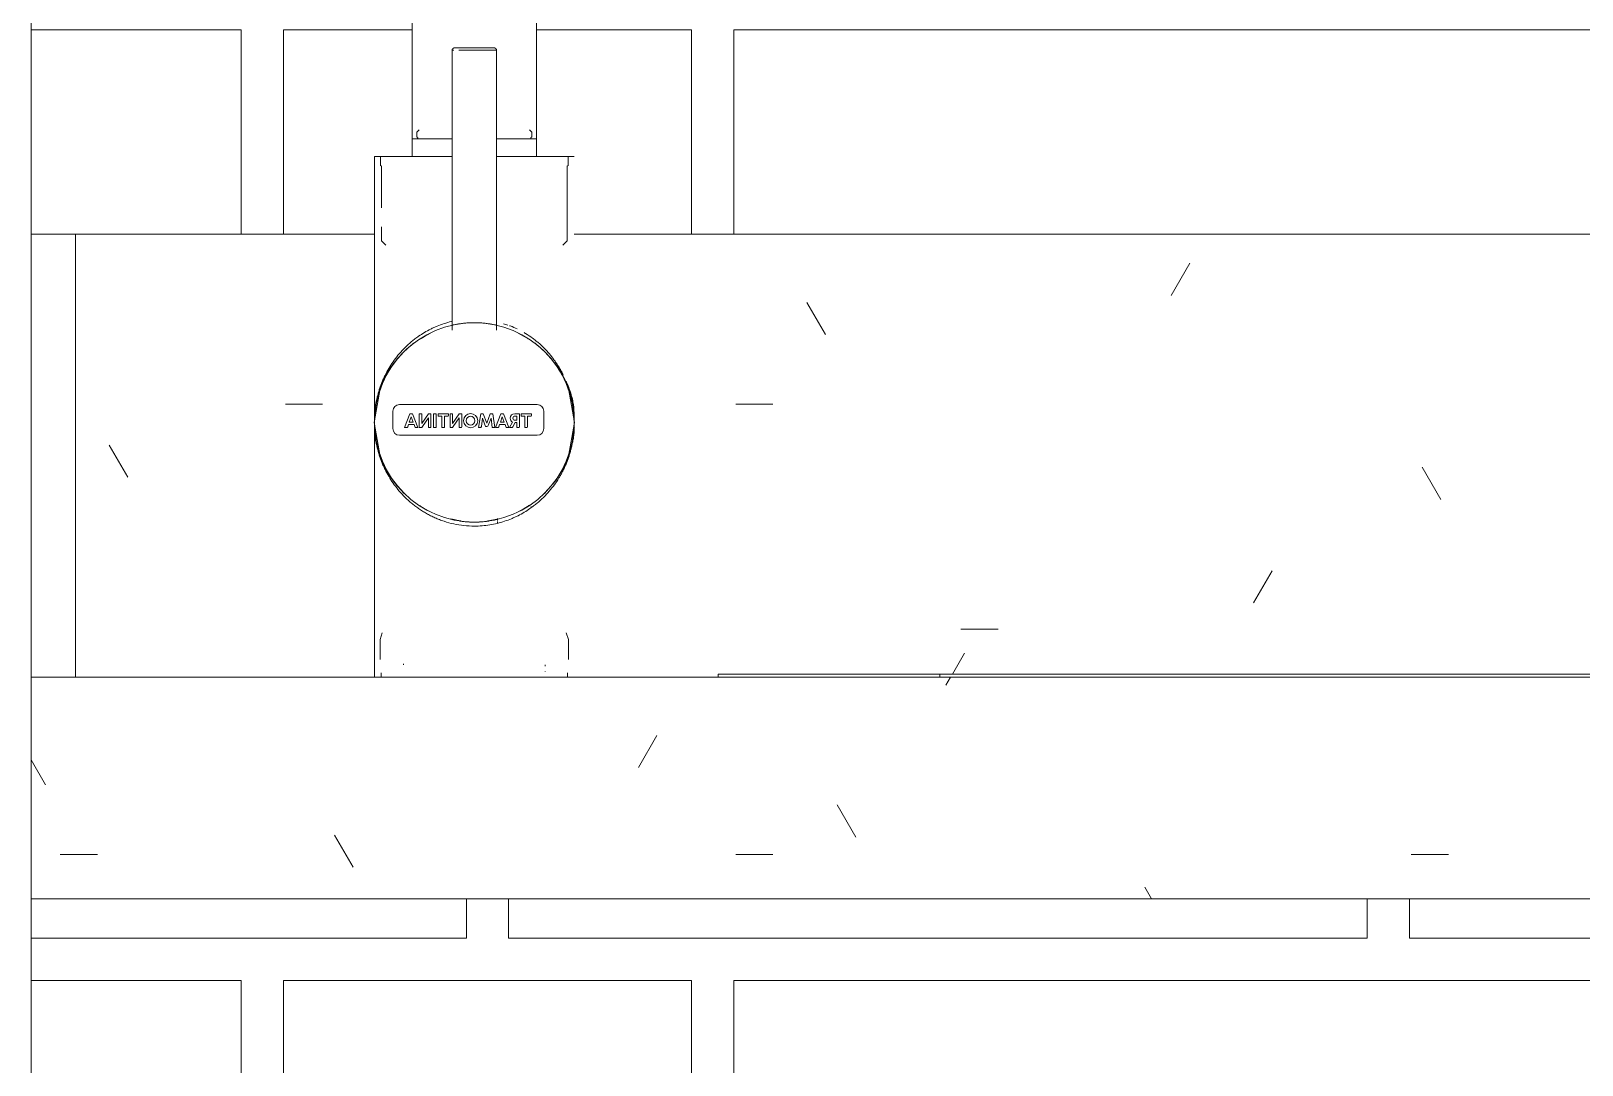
# Model space of a CAD drawing. Header units: millimetres. Extents: x 14944 to 21622, y -31 to 8273.
# Drawn here: x 20196.6 to 20546.5, y 972.5 to 1205.8 of the extents above; entities that cross this region are included whole.
import ezdxf

# ---------------------------------------------------------------- set-up
doc = ezdxf.new("R2010")
doc.units = ezdxf.units.MM
doc.layers.add('A-GENM', color=13, linetype='Continuous', lineweight=9)
doc.layers.add('G-IMPT', color=8, linetype='Continuous', lineweight=9)
pattern_1 = [(0, (5775.82, -351.706), (203.2, 50.8), [8.382, -144.018, 8.382, -144.018, -812.8]), (0, (5775.82, -351.706), (203.2, 50.8), [-304.8, 8.382, -296.418, 8.382, -144.018, -355.6]), (0, (5775.82, -351.706), (203.2, 50.8), [-762, 8.382, -93.218, 8.382, -245.618]), (120, (5852.02, -326.306), (-145.5941, 150.5764), [8.382, -144.018, 8.382, -144.018, -812.8]), (120, (5852.02, -326.306), (-145.5941, 150.5764), [-304.8, 8.382, -296.418, 8.382, -144.018, -355.6]), (120, (5852.02, -326.306), (-145.5941, 150.5764), [-762, 8.382, -93.218, 8.382, -245.618]), (240, (5877.42, -224.706), (-57.6059, -201.3764), [8.382, -144.018, 8.382, -144.018, -812.8]), (240, (5877.42, -224.706), (-57.6059, -201.3764), [-304.8, 8.382, -296.418, 8.382, -144.018, -355.6]), (240, (5877.42, -224.706), (-57.6059, -201.3764), [-762, 8.382, -93.218, 8.382, -245.618])]

# ---------------------------------------------------------------- blocks, each defined once
blk = doc.blocks.new('CRT_MGN_COZ_Fogão a lenha completo - CRT_MGN_COZ_Fogão a lenha completo-5005769-VISTA LATERAL BANCADA CHURRASQUEIRA')
at = {"layer": 'A-GENM'}
h = blk.add_hatch(dxfattribs=at)
h.set_pattern_fill('FP_127', color=256, style=0, pattern_type=2)
h.set_pattern_definition([(180, (7594.62, 944.52), (3e-14, 270.94), [193.675, -9.525]), (180, (7594.62, 1002.73), (3e-14, 270.94), [193.675, -9.525]), (90, (7594.62, 944.52), (203.2, -1e-14), [58.21, -212.73]), (90, (7400.94, 944.52), (203.2, -1e-14), [58.21, -212.73]), (180, (7442.22, 1012.26), (3e-14, 270.94), [193.675, -9.525, 92.075, -9.525]), (180, (7442.22, 1070.47), (3e-14, 270.94), [193.675, -9.525, 92.075, -9.525]), (90, (7442.22, 1012.26), (304.8, -2e-14), [58.21, -212.73]), (90, (7248.55, 1012.26), (304.8, -2e-14), [58.21, -212.73]), (90, (7239.02, 1012.26), (304.8, -2e-14), [58.21, -212.73]), (90, (7146.94, 1012.26), (304.8, -2e-14), [58.21, -212.73]), (180, (7493.02, 1080), (3e-14, 270.94), [193.675, -9.525]), (180, (7493.02, 1138.2), (3e-14, 270.94), [193.675, -9.525]), (90, (7493.02, 1080), (203.2, -1e-14), [58.21, -212.73]), (90, (7299.35, 1080), (203.2, -1e-14), [58.21, -212.73]), (180, (7442.22, 1147.73), (3e-14, 270.94), [193.675, -9.525, 92.075, -9.525]), (180, (7442.22, 1205.94), (3e-14, 270.94), [193.675, -9.525, 92.075, -9.525]), (90, (7442.22, 1147.73), (304.8, -2e-14), [58.21, -212.73]), (90, (7248.55, 1147.73), (304.8, -2e-14), [58.21, -212.73]), (90, (7239.02, 1147.73), (304.8, -2e-14), [58.21, -212.73]), (90, (7146.94, 1147.73), (304.8, -2e-14), [58.21, -212.73])])
h.paths.add_polyline_path([(7244.62, 1160), (7322.12, 1160), (7322.12, 1177.5), (7330.62, 1177.5), (7330.62, 1297), (7331.69, 1307.63), (7335.3, 1318.73), (7340.55, 1328.01), (7347.14, 1335.76), (7355.48, 1342.36), (7365.3, 1347.3), (7374.69, 1350.02), (7386.97, 1351), (7580.12, 1351), (7580.12, 1349.9), (7580.86, 1349.86), (7581.04, 1348.4), (7581.06, 1346.85), (7581.12, 1344.02), (7580.86, 1324.09), (7580.12, 1323.72), (7580.12, 1323), (7575.82, 1323.43), (7575.42, 1323.6), (7575.23, 1320.6), (7553.01, 1320.6), (7552.54, 1323.53), (7551.92, 1323.17), (7547.97, 1323.18), (7547.62, 1323), (7461.62, 1323), (7461.62, 1323.44), (7453.82, 1323.4), (7453.82, 1323), (7384.62, 1323), (7374.29, 1320.77), (7365.97, 1314.99), (7360.6, 1306.95), (7358.62, 1297), (7358.62, 1177.5), (7367.12, 1177.5), (7367.12, 1160), (7944.62, 1160), (7944.62, 1710), (7244.62, 1710), (7244.62, 1213.63)])
h.paths.add_polyline_path([(7580.53, 1349.91), (7580.12, 1350.6), (7580.62, 1350.5), (7580.53, 1349.92)])
h = blk.add_hatch(dxfattribs=at)
h.set_pattern_fill('FP_122', color=256, style=0, pattern_type=2)
h.set_pattern_definition(pattern_1)
h.paths.add_polyline_path([(7944.62, 1060), (7944.62, 1160), (7367.12, 1160), (7367.12, 1119.65), (7365.79, 1125.54), (7366.02, 1124.45), (7367.12, 1116.94), (7366.28, 1111.07), (7366.77, 1112.89), (7367.12, 1115.37), (7367.12, 1060), (7399.86, 1060), (7399.86, 1060.7), (7789.38, 1060.7), (7789.62, 1060), (7937.63, 1060)])
h.paths.add_polyline_path([(7318.14, 1060), (7322.12, 1060), (7322.12, 1115.35), (7323.09, 1110.55), (7323.02, 1111.82), (7322.23, 1118.66), (7322.96, 1123.97), (7322.47, 1122.13), (7322.12, 1119.65), (7322.12, 1160), (7254.62, 1160), (7254.62, 1060)])
h = blk.add_hatch(dxfattribs=at)
h.set_pattern_fill('FP_122', color=256, style=0, pattern_type=2)
h.set_pattern_definition(pattern_1)
h.paths.add_polyline_path([(7937.63, 1010), (7944.62, 1010), (7944.62, 1060), (7244.62, 1060), (7244.62, 1010), (7799.97, 1010)])
h = blk.add_hatch(dxfattribs=at)
h.set_pattern_fill('FP_121', color=256, style=0, pattern_type=2)
h.set_pattern_definition([(180, (7594.62, 594.52), (-3e-14, 270.94), [193.675, -9.525]), (180, (7594.62, 652.73), (-3e-14, 270.94), [193.675, -9.525]), (90, (7594.62, 594.52), (203.2, -1e-14), [58.21, -212.73]), (90, (7400.94, 594.52), (203.2, -1e-14), [58.21, -212.73]), (180, (7442.22, 662.26), (-3e-14, 270.94), [193.675, -9.525, 92.075, -9.525]), (180, (7442.22, 720.47), (-3e-14, 270.94), [193.675, -9.525, 92.075, -9.525]), (90, (7442.22, 662.26), (304.8, -2e-14), [58.21, -212.73]), (90, (7248.55, 662.26), (304.8, -2e-14), [58.21, -212.73]), (90, (7239.02, 662.26), (304.8, -2e-14), [58.21, -212.73]), (90, (7146.94, 662.26), (304.8, -2e-14), [58.21, -212.73]), (180, (7493.02, 730), (-3e-14, 270.94), [193.675, -9.525]), (180, (7493.02, 788.2), (-3e-14, 270.94), [193.675, -9.525]), (90, (7493.02, 730), (203.2, -1e-14), [58.21, -212.73]), (90, (7299.35, 730), (203.2, -1e-14), [58.21, -212.73]), (180, (7442.22, 797.73), (3e-14, 270.94), [193.675, -9.525, 92.075, -9.525]), (180, (7442.22, 855.94), (-3e-14, 270.94), [193.675, -9.525, 92.075, -9.525]), (90, (7442.22, 797.73), (304.8, -2e-14), [58.21, -212.73]), (90, (7248.55, 797.73), (304.8, -2e-14), [58.21, -212.73]), (90, (7239.02, 797.73), (304.8, -2e-14), [58.21, -212.73]), (90, (7146.94, 797.73), (304.8, -2e-14), [58.21, -212.73])])
h.paths.add_polyline_path([(7244.62, 160), (7944.62, 160), (7944.62, 1010), (7244.62, 1010), (7244.62, 384.8)])
for p, q in [((7244.62, 1710), (7244.62, 1160)), ((7244.62, 1160), (7254.62, 1160)), ((7244.62, 1160), (7244.62, 1060)), ((7254.62, 1160), (7322.12, 1160)), ((7254.62, 1160), (7254.62, 1060)), ((7367.12, 1160), (7944.62, 1160)), ((7244.62, 1010), (7244.62, 1060)), ((7244.62, 1060), (7944.62, 1060)), ((7254.62, 1060), (7244.62, 1060)), ((7244.62, 160), (7244.62, 1010)), ((7244.62, 1010), (7944.62, 1010)), ((7244.62, 1010), (7944.62, 1010))]:
    blk.add_line(p, q, dxfattribs=at)
at = {"layer": 'G-IMPT'}
for p, q in [((7330.62, 1297), (7330.62, 1181.5)), ((7358.62, 1181.5), (7358.62, 1297)), ((7339.62, 1201.5), (7339.62, 1138.3)), ((7340.02, 1201.5), (7339.62, 1201.5)), ((7344.68, 1201.5), (7341.14, 1201.5)), ((7344.51, 1202), (7344.73, 1202)), ((7344.73, 1202), (7344.51, 1202)), ((7344.68, 1201.5), (7349.62, 1201.5)), ((7349.62, 1138.3), (7349.62, 1201.5)), ((7332.17, 1183.5), (7331.67, 1183)), ((7331.67, 1183), (7331.67, 1181.9)), ((7357.57, 1183), (7357.07, 1183.5)), ((7357.57, 1181.9), (7357.57, 1183)), ((7330.62, 1181.5), (7330.62, 1177.5)), ((7330.62, 1181.5), (7339.64, 1181.5)), ((7339.64, 1181.5), (7330.62, 1181.5)), ((7349.6, 1181.5), (7358.62, 1181.5)), ((7358.62, 1181.5), (7349.6, 1181.5)), ((7358.62, 1177.5), (7358.62, 1181.5)), ((7322.12, 1177.5), (7322.12, 1119.65)), ((7322.12, 1177.5), (7339.63, 1177.5)), ((7323.47, 1177.5), (7323.47, 1175.5)), ((7349.61, 1177.5), (7367.12, 1177.5)), ((7365.77, 1175.5), (7365.77, 1177.5)), ((7323.47, 1175.5), (7323.67, 1175.3)), ((7323.67, 1175.3), (7323.67, 1165.95)), ((7365.57, 1175.3), (7365.77, 1175.5)), ((7365.57, 1158.5), (7365.57, 1175.3)), ((7323.67, 1161.65), (7323.67, 1158.5)), ((7323.67, 1158.5), (7324.67, 1157.5)), ((7364.57, 1157.5), (7365.57, 1158.5)), ((7322.12, 1119.65), (7322.12, 1118.06)), ((7326.27, 1120.03), (7326.27, 1116.1)), ((7358.78, 1121.52), (7327.76, 1121.52)), ((7360.27, 1116.1), (7360.27, 1120.03)), ((7367.12, 1118.06), (7367.12, 1119.65)), ((7322.12, 1116.94), (7322.12, 1115.35)), ((7328.89, 1116.33), (7330.09, 1119.44)), ((7329.31, 1116.33), (7328.89, 1116.33)), ((7329.76, 1117.02), (7329.59, 1116.54)), ((7331.03, 1117.02), (7329.76, 1117.02)), ((7330.39, 1118.78), (7329.96, 1117.56)), ((7329.96, 1117.56), (7330.83, 1117.56)), ((7330.09, 1119.44), (7330.68, 1119.44)), ((7330.83, 1117.56), (7330.39, 1118.78)), ((7330.68, 1119.44), (7331.88, 1116.33)), ((7331.27, 1116.33), (7331.03, 1117.02)), ((7331.88, 1116.33), (7331.27, 1116.33)), ((7332.21, 1119.44), (7332.78, 1119.44)), ((7332.21, 1116.33), (7332.21, 1119.44)), ((7332.55, 1116.33), (7332.21, 1116.33)), ((7332.78, 1117.24), (7334.29, 1119.44)), ((7332.78, 1119.44), (7332.78, 1117.24)), ((7334.27, 1118.5), (7332.92, 1116.55)), ((7334.27, 1116.33), (7334.27, 1118.5)), ((7334.6, 1116.33), (7334.27, 1116.33)), ((7334.29, 1119.44), (7334.84, 1119.44)), ((7334.84, 1119.44), (7334.84, 1116.57)), ((7335.43, 1119.44), (7336.05, 1119.44)), ((7335.43, 1116.33), (7335.43, 1119.44)), ((7335.81, 1116.33), (7335.43, 1116.33)), ((7336.05, 1119.44), (7336.05, 1116.57)), ((7336.44, 1119.44), (7338.78, 1119.44)), ((7336.44, 1118.89), (7336.44, 1119.44)), ((7337.31, 1118.89), (7336.44, 1118.89)), ((7337.31, 1116.33), (7337.31, 1118.89)), ((7337.68, 1116.33), (7337.31, 1116.33)), ((7337.92, 1118.89), (7337.92, 1116.57)), ((7338.54, 1118.89), (7337.92, 1118.89)), ((7338.78, 1119.44), (7338.78, 1119.13)), ((7339.15, 1119.44), (7339.72, 1119.44)), ((7339.15, 1116.33), (7339.15, 1119.44)), ((7339.49, 1116.33), (7339.15, 1116.33)), ((7339.72, 1117.24), (7341.23, 1119.44)), ((7339.72, 1119.44), (7339.72, 1117.24)), ((7341.21, 1118.5), (7339.86, 1116.55)), ((7341.21, 1116.33), (7341.21, 1118.5)), ((7341.54, 1116.33), (7341.21, 1116.33)), ((7341.23, 1119.44), (7341.78, 1119.44)), ((7341.78, 1119.44), (7341.78, 1116.57)), ((7345.58, 1116.33), (7346.06, 1119.44)), ((7345.94, 1116.33), (7345.58, 1116.33)), ((7346.06, 1119.44), (7346.61, 1119.44)), ((7346.47, 1118.44), (7346.22, 1116.56)), ((7347.17, 1116.59), (7346.47, 1118.44)), ((7346.61, 1119.44), (7347.42, 1117.33)), ((7347.45, 1116.59), (7347.17, 1116.59)), ((7347.42, 1117.33), (7348.23, 1119.44)), ((7348.39, 1118.47), (7347.76, 1116.82)), ((7348.23, 1119.44), (7348.78, 1119.44)), ((7348.67, 1116.33), (7348.39, 1118.47)), ((7349.26, 1116.33), (7348.67, 1116.33)), ((7348.78, 1119.44), (7349.26, 1116.33)), ((7349.43, 1116.33), (7350.63, 1119.44)), ((7349.85, 1116.33), (7349.43, 1116.33)), ((7350.31, 1117.02), (7350.13, 1116.54)), ((7351.57, 1117.02), (7350.31, 1117.02)), ((7350.94, 1118.78), (7350.5, 1117.56)), ((7350.5, 1117.56), (7351.37, 1117.56)), ((7350.63, 1119.44), (7351.23, 1119.44)), ((7351.37, 1117.56), (7350.94, 1118.78)), ((7351.23, 1119.44), (7352.42, 1116.33)), ((7351.81, 1116.33), (7351.57, 1117.02)), ((7352.42, 1116.33), (7351.81, 1116.33)), ((7352.53, 1116.33), (7353.25, 1117.59)), ((7353, 1116.33), (7352.53, 1116.33)), ((7353.8, 1117.48), (7353.3, 1116.51)), ((7353.74, 1119.44), (7354.78, 1119.44)), ((7354.2, 1118.91), (7353.79, 1118.91)), ((7353.79, 1118.01), (7354.2, 1118.01)), ((7354.2, 1117.48), (7353.8, 1117.48)), ((7354.2, 1118.01), (7354.2, 1118.91)), ((7354.2, 1116.33), (7354.2, 1117.48)), ((7354.55, 1116.33), (7354.2, 1116.33)), ((7354.78, 1119.44), (7354.78, 1116.57)), ((7355.16, 1119.44), (7357.49, 1119.44)), ((7355.16, 1118.89), (7355.16, 1119.44)), ((7356.02, 1118.89), (7355.16, 1118.89)), ((7356.02, 1116.33), (7356.02, 1118.89)), ((7356.39, 1116.33), (7356.02, 1116.33)), ((7356.63, 1118.89), (7356.63, 1116.57)), ((7357.25, 1118.89), (7356.63, 1118.89)), ((7357.49, 1119.44), (7357.49, 1119.13)), ((7367.12, 1115.37), (7367.12, 1116.94)), ((7322.12, 1115.35), (7322.12, 1060)), ((7327.76, 1114.62), (7358.78, 1114.62)), ((7349.82, 1095.82), (7349.82, 1095.33)), ((7357.42, 1098.25), (7357.42, 1098.55)), ((7349.82, 1095.14), (7349.82, 1094.79)), ((7323.87, 1070), (7323.37, 1068.5)), ((7323.37, 1068.5), (7323.37, 1064)), ((7365.87, 1068.5), (7365.37, 1070)), ((7365.87, 1064), (7365.87, 1068.5)), ((7323.62, 1061), (7323.62, 1060)), ((7328.62, 1063), (7328.62, 1062.81)), ((7360.62, 1062.52), (7360.62, 1062.76)), ((7360.62, 1061.24), (7360.62, 1061.26)), ((7365.62, 1060), (7365.62, 1061)), ((7399.62, 1060.7), (7399.62, 1060)), ((7449.62, 1060.7), (7399.62, 1060.7)), ((7399.62, 1060.7), (7399.86, 1060.7)), ((7399.62, 1060.7), (7399.62, 1060)), ((7399.62, 1060), (7399.62, 1060.7)), ((7739.62, 1060.7), (7449.62, 1060.7)), ((7449.62, 1060), (7449.62, 1060.7))]:
    blk.add_line(p, q, dxfattribs=at)
at = {"layer": 'G-IMPT', "flags": 128}
for points in [[(7339.62, 1201.5), (7339.62, 1201.52), (7339.62, 1201.54), (7339.62, 1201.56), (7339.63, 1201.58), (7339.63, 1201.6), (7339.63, 1201.62), (7339.64, 1201.64), (7339.65, 1201.66), (7339.65, 1201.68), (7339.66, 1201.69), (7339.67, 1201.71), (7339.68, 1201.73), (7339.69, 1201.75), (7339.7, 1201.77), (7339.71, 1201.78), (7339.72, 1201.8), (7339.73, 1201.81), (7339.74, 1201.83), (7339.76, 1201.84), (7339.77, 1201.86), (7339.79, 1201.87), (7339.8, 1201.89), (7339.82, 1201.9), (7339.83, 1201.91), (7339.85, 1201.92), (7339.87, 1201.93), (7339.88, 1201.94), (7339.9, 1201.95), (7339.92, 1201.96), (7339.94, 1201.97), (7339.96, 1201.97), (7339.98, 1201.98), (7340, 1201.98), (7340.02, 1201.99), (7340.04, 1201.99), (7340.05, 1202), (7340.07, 1202), (7340.09, 1202), (7340.11, 1202), (7340.12, 1202)], [(7344.73, 1202), (7344.55, 1202), (7344.37, 1202), (7344.19, 1202), (7344.01, 1202), (7343.83, 1202), (7343.66, 1202), (7343.48, 1202), (7343.31, 1202), (7343.14, 1202), (7342.97, 1202), (7342.8, 1202), (7342.64, 1202), (7342.48, 1202), (7342.32, 1202), (7342.17, 1202), (7342.02, 1202), (7341.87, 1202), (7341.73, 1202), (7341.6, 1202), (7341.47, 1202), (7341.34, 1202), (7341.22, 1202), (7341.11, 1202), (7341, 1202), (7340.89, 1202), (7340.79, 1202), (7340.7, 1202), (7340.62, 1202), (7340.54, 1202), (7340.47, 1202), (7340.4, 1202), (7340.34, 1202), (7340.29, 1202), (7340.24, 1202), (7340.21, 1202), (7340.17, 1202), (7340.15, 1202), (7340.13, 1202), (7340.12, 1202), (7340.12, 1202)], [(7340.12, 1202), (7340.12, 1202), (7340.13, 1202), (7340.15, 1202), (7340.18, 1202), (7340.21, 1202), (7340.25, 1202), (7340.3, 1202), (7340.35, 1202), (7340.41, 1202), (7340.48, 1202), (7340.55, 1202), (7340.63, 1202), (7340.71, 1202), (7340.81, 1202), (7340.91, 1202), (7341.01, 1202), (7341.12, 1202), (7341.24, 1202), (7341.36, 1202), (7341.48, 1202), (7341.62, 1202), (7341.75, 1202), (7341.89, 1202), (7342.04, 1202), (7342.19, 1202), (7342.34, 1202), (7342.5, 1202), (7342.66, 1202), (7342.82, 1202), (7342.99, 1202), (7343.16, 1202), (7343.33, 1202), (7343.5, 1202), (7343.68, 1202), (7343.86, 1202), (7344.03, 1202), (7344.21, 1202), (7344.39, 1202), (7344.51, 1202)], [(7344.51, 1202), (7344.69, 1202), (7344.87, 1202), (7345.05, 1202), (7345.23, 1202), (7345.41, 1202), (7345.58, 1202), (7345.76, 1202), (7345.93, 1202), (7346.1, 1202), (7346.27, 1202), (7346.44, 1202), (7346.6, 1202), (7346.76, 1202), (7346.92, 1202), (7347.07, 1202), (7347.22, 1202), (7347.37, 1202), (7347.51, 1202), (7347.64, 1202), (7347.77, 1202), (7347.9, 1202), (7348.02, 1202), (7348.13, 1202), (7348.24, 1202), (7348.35, 1202), (7348.45, 1202), (7348.54, 1202), (7348.62, 1202), (7348.7, 1202), (7348.77, 1202), (7348.84, 1202), (7348.9, 1202), (7348.95, 1202), (7349, 1202), (7349.04, 1202), (7349.07, 1202), (7349.09, 1202), (7349.11, 1202), (7349.12, 1202), (7349.12, 1202)], [(7349.12, 1202), (7349.12, 1202), (7349.11, 1202), (7349.09, 1202), (7349.06, 1202), (7349.03, 1202), (7348.99, 1202), (7348.94, 1202), (7348.89, 1202), (7348.83, 1202), (7348.76, 1202), (7348.69, 1202), (7348.61, 1202), (7348.53, 1202), (7348.43, 1202), (7348.33, 1202), (7348.23, 1202), (7348.12, 1202), (7348, 1202), (7347.88, 1202), (7347.76, 1202), (7347.62, 1202), (7347.49, 1202), (7347.35, 1202), (7347.2, 1202), (7347.05, 1202), (7346.9, 1202), (7346.74, 1202), (7346.58, 1202), (7346.42, 1202), (7346.25, 1202), (7346.08, 1202), (7345.91, 1202), (7345.74, 1202), (7345.56, 1202), (7345.38, 1202), (7345.21, 1202), (7345.03, 1202), (7344.85, 1202), (7344.73, 1202)], [(7349.12, 1202), (7349.14, 1202), (7349.16, 1202), (7349.18, 1202), (7349.2, 1201.99), (7349.22, 1201.99), (7349.24, 1201.99), (7349.26, 1201.98), (7349.28, 1201.97), (7349.3, 1201.97), (7349.31, 1201.96), (7349.33, 1201.95), (7349.35, 1201.94), (7349.37, 1201.93), (7349.39, 1201.92), (7349.4, 1201.91), (7349.42, 1201.9), (7349.43, 1201.89), (7349.45, 1201.88), (7349.46, 1201.86), (7349.48, 1201.85), (7349.49, 1201.83), (7349.51, 1201.82), (7349.52, 1201.8), (7349.53, 1201.79), (7349.54, 1201.77), (7349.55, 1201.75), (7349.56, 1201.74), (7349.57, 1201.72), (7349.58, 1201.7), (7349.59, 1201.68), (7349.59, 1201.66), (7349.6, 1201.64), (7349.6, 1201.62), (7349.61, 1201.6), (7349.61, 1201.58), (7349.62, 1201.57), (7349.62, 1201.55), (7349.62, 1201.53), (7349.62, 1201.51), (7349.62, 1201.5)], [(7331.67, 1181.5), (7331.68, 1181.5), (7331.69, 1181.5), (7331.69, 1181.5), (7331.7, 1181.5), (7331.71, 1181.5), (7331.72, 1181.51), (7331.73, 1181.51), (7331.73, 1181.51), (7331.74, 1181.51), (7331.75, 1181.52), (7331.76, 1181.52), (7331.76, 1181.52), (7331.77, 1181.53), (7331.78, 1181.53), (7331.78, 1181.53), (7331.79, 1181.54), (7331.8, 1181.54), (7331.8, 1181.55), (7331.81, 1181.56), (7331.81, 1181.56), (7331.82, 1181.57), (7331.82, 1181.57), (7331.83, 1181.58), (7331.83, 1181.59), (7331.84, 1181.59), (7331.84, 1181.6), (7331.85, 1181.61), (7331.85, 1181.61), (7331.85, 1181.62), (7331.86, 1181.63), (7331.86, 1181.64), (7331.86, 1181.64), (7331.86, 1181.65), (7331.87, 1181.66), (7331.87, 1181.67), (7331.87, 1181.67), (7331.87, 1181.68), (7331.87, 1181.69), (7331.87, 1181.7), (7331.87, 1181.71), (7331.87, 1181.71), (7331.87, 1181.72), (7331.87, 1181.73), (7331.87, 1181.74), (7331.86, 1181.75), (7331.86, 1181.75), (7331.86, 1181.76), (7331.86, 1181.77), (7331.86, 1181.78), (7331.85, 1181.78), (7331.85, 1181.79), (7331.84, 1181.8), (7331.84, 1181.8), (7331.84, 1181.81), (7331.83, 1181.82), (7331.83, 1181.82), (7331.82, 1181.83), (7331.82, 1181.84), (7331.81, 1181.84), (7331.81, 1181.85), (7331.8, 1181.85), (7331.79, 1181.86), (7331.79, 1181.86), (7331.78, 1181.87), (7331.77, 1181.87), (7331.77, 1181.88), (7331.76, 1181.88), (7331.75, 1181.88), (7331.74, 1181.89), (7331.74, 1181.89), (7331.73, 1181.89), (7331.72, 1181.89), (7331.71, 1181.9), (7331.71, 1181.9), (7331.7, 1181.9), (7331.69, 1181.9), (7331.68, 1181.9), (7331.67, 1181.9), (7331.67, 1181.9)], [(7357.57, 1181.9), (7357.56, 1181.9), (7357.55, 1181.9), (7357.55, 1181.9), (7357.54, 1181.9), (7357.53, 1181.9), (7357.52, 1181.89), (7357.51, 1181.89), (7357.51, 1181.89), (7357.5, 1181.89), (7357.49, 1181.88), (7357.48, 1181.88), (7357.48, 1181.88), (7357.47, 1181.87), (7357.46, 1181.87), (7357.46, 1181.87), (7357.45, 1181.86), (7357.44, 1181.86), (7357.44, 1181.85), (7357.43, 1181.84), (7357.43, 1181.84), (7357.42, 1181.83), (7357.42, 1181.83), (7357.41, 1181.82), (7357.41, 1181.81), (7357.4, 1181.81), (7357.4, 1181.8), (7357.39, 1181.79), (7357.39, 1181.79), (7357.39, 1181.78), (7357.38, 1181.77), (7357.38, 1181.76), (7357.38, 1181.76), (7357.38, 1181.75), (7357.37, 1181.74), (7357.37, 1181.73), (7357.37, 1181.73), (7357.37, 1181.72), (7357.37, 1181.71), (7357.37, 1181.7), (7357.37, 1181.69), (7357.37, 1181.69), (7357.37, 1181.68), (7357.37, 1181.67), (7357.37, 1181.66), (7357.38, 1181.65), (7357.38, 1181.65), (7357.38, 1181.64), (7357.38, 1181.63), (7357.39, 1181.62), (7357.39, 1181.62), (7357.39, 1181.61), (7357.4, 1181.6), (7357.4, 1181.6), (7357.4, 1181.59), (7357.41, 1181.58), (7357.41, 1181.58), (7357.42, 1181.57), (7357.42, 1181.56), (7357.43, 1181.56), (7357.43, 1181.55), (7357.44, 1181.55), (7357.45, 1181.54), (7357.45, 1181.54), (7357.46, 1181.53), (7357.47, 1181.53), (7357.47, 1181.52), (7357.48, 1181.52), (7357.49, 1181.52), (7357.5, 1181.51), (7357.5, 1181.51), (7357.51, 1181.51), (7357.52, 1181.51), (7357.53, 1181.5), (7357.53, 1181.5), (7357.54, 1181.5), (7357.55, 1181.5), (7357.56, 1181.5), (7357.57, 1181.5), (7357.57, 1181.5)], [(7334.75, 1137.65), (7333.36, 1136.92), (7332.6, 1136.47)], [(7356.66, 1136.46), (7355.9, 1136.91), (7354.52, 1137.64)], [(7328.81, 1133.51), (7327.32, 1131.91), (7326.81, 1131.29)], [(7362.44, 1131.28), (7361.93, 1131.9), (7360.43, 1133.51)], [(7324.68, 1128.03), (7323.38, 1125.15), (7322.02, 1117.5)], [(7367.22, 1117.5), (7365.85, 1125.17), (7364.54, 1128.09)], [(7322.02, 1117.5), (7323.39, 1109.83), (7324.7, 1106.91)], [(7364.57, 1106.97), (7365.86, 1109.85), (7367.22, 1117.5)], [(7326.8, 1103.72), (7327.31, 1103.1), (7328.81, 1101.49)], [(7360.43, 1101.49), (7361.92, 1103.09), (7362.43, 1103.71)], [(7332.58, 1098.54), (7333.34, 1098.09), (7334.72, 1097.36)], [(7339.75, 1095.63), (7340.7, 1095.44), (7341.6, 1095.3)], [(7347.64, 1095.3), (7348.53, 1095.44), (7349.48, 1095.62)], [(7354.49, 1097.35), (7355.88, 1098.08), (7356.64, 1098.53)]]:
    blk.add_lwpolyline(points, dxfattribs=at)
at = {"layer": 'G-IMPT'}
for start, end in [(90, 270), (270, 90), (127.4895, 134.1013), (45.8987, 52.5105), (145.1269, 153.0017), (26.9983, 34.8731), (163.5057, 164.979), (15.021, 16.4943)]:
    blk.add_arc((7344.62, 1117.5), 22.5, start, end, dxfattribs=at)
for points, knots in [([(7339.6, 1140.31), (7339.55, 1140.3), (7338.94, 1140.16), (7337.8, 1139.82), (7336.49, 1139.33), (7335.49, 1138.91), (7334.51, 1138.44), (7333.35, 1137.8), (7332.19, 1137.05), (7331.23, 1136.36), (7330.18, 1135.52), (7328.98, 1134.42), (7327.68, 1133.02), (7326.53, 1131.56), (7325.52, 1130.05), (7324.8, 1128.76), (7324.28, 1127.71), (7323.93, 1126.92), (7323.66, 1126.25), (7323.46, 1125.72), (7323.32, 1125.32), (7323.19, 1124.92), (7323.02, 1124.37), (7322.84, 1123.68), (7322.67, 1123), (7322.55, 1122.49), (7322.47, 1122.12), (7322.39, 1121.78), (7322.3, 1121.32), (7322.17, 1120.58), (7322.12, 1120), (7322.12, 1119.65)], [-0.879082, -0.879082, -0.879082, -0.879082, -0.875, -0.8333333, -0.7916667, -0.7708333, -0.75, -0.7083333, -0.6666667, -0.6388889, -0.6111111, -0.5555556, -0.5, -0.4444444, -0.3888889, -0.3333333, -0.3055556, -0.2777778, -0.25, -0.2361111, -0.2222222, -0.2083333, -0.1944444, -0.1666667, -0.1388889, -0.125, -0.1111111, -0.0972222, -0.0833333, -0.0555556, 0, 0, 0, 0]), ([(7344.62, 1140), (7344.24, 1140), (7343.48, 1139.98), (7342.41, 1139.9), (7341.6, 1139.8), (7341.04, 1139.71), (7340.79, 1139.67), (7340.67, 1139.65)], [-1, -1, -1, -1, -0.8571429, -0.7142857, -0.5714286, -0.5, -0.4285714, -0.4285714, -0.4285714, -0.4285714]), ([(7348.57, 1139.65), (7348.45, 1139.67), (7348.2, 1139.71), (7347.64, 1139.8), (7346.83, 1139.9), (7345.76, 1139.98), (7345, 1140), (7344.62, 1140)], [-0.5714286, -0.5714286, -0.5714286, -0.5714286, -0.5, -0.4285714, -0.2857143, -0.1428571, 0, 0, 0, 0]), ([(7354.28, 1138.6), (7353.78, 1138.84), (7353.21, 1139.09), (7352.62, 1139.3), (7352.57, 1139.32)], [-0.2434585, -0.2434585, -0.2434585, -0.2434585, -0.2, -0.1957099, -0.1957099, -0.1957099, -0.1957099]), ([(7364.69, 1128.25), (7364.58, 1128.47), (7364.34, 1128.93), (7363.95, 1129.61), (7363.59, 1130.18), (7363.29, 1130.62), (7362.99, 1131.07), (7362.43, 1131.86), (7361.57, 1132.98), (7360.62, 1134.05), (7359.79, 1134.87), (7359.13, 1135.44), (7358.44, 1136), (7357.48, 1136.72), (7356.61, 1137.31), (7355.97, 1137.7), (7355.86, 1137.76)], [-0.6739619, -0.6739619, -0.6739619, -0.6739619, -0.65, -0.625, -0.6, -0.5875, -0.575, -0.55, -0.5, -0.45, -0.425, -0.4, -0.375, -0.35, -0.3, -0.2903589, -0.2903589, -0.2903589, -0.2903589]), ([(7322.12, 1119.56), (7322.19, 1120.38), (7322.44, 1122.1), (7323.21, 1124.89), (7324.29, 1127.41), (7325.47, 1129.44), (7326.28, 1130.6), (7326.78, 1131.25), (7326.91, 1131.41)], [-1, -1, -1, -1, -0.9444444, -0.8888889, -0.8333333, -0.8055556, -0.7777778, -0.7680761, -0.7680761, -0.7680761, -0.7680761]), ([(7362.34, 1131.41), (7362.47, 1131.24), (7362.97, 1130.6), (7363.77, 1129.44), (7364.95, 1127.41), (7366.03, 1124.89), (7366.8, 1122.1), (7367.05, 1120.38), (7367.12, 1119.56)], [-0.2318136, -0.2318136, -0.2318136, -0.2318136, -0.2222222, -0.1944444, -0.1666667, -0.1111111, -0.0555556, 0, 0, 0, 0]), ([(7367.12, 1119.65), (7367.12, 1120.46), (7367, 1121.71), (7366.6, 1123.42), (7366.19, 1124.73), (7365.76, 1125.86), (7365.47, 1126.56), (7365.37, 1126.79)], [-1, -1, -1, -1, -0.9, -0.85, -0.8, -0.75, -0.725644, -0.725644, -0.725644, -0.725644]), ([(7322.12, 1115.39), (7322.12, 1115.39), (7322.12, 1115.34), (7322.15, 1115.13), (7322.18, 1114.84), (7322.23, 1114.41), (7322.32, 1113.82), (7322.5, 1112.81), (7322.81, 1111.52), (7323.3, 1109.95), (7323.92, 1108.4), (7324.92, 1106.37), (7325.98, 1104.73), (7326.84, 1103.63), (7326.97, 1103.47)], [-1, -1, -1, -1, -0.9930556, -0.9861111, -0.9791667, -0.9722222, -0.9583333, -0.9444444, -0.9166667, -0.8888889, -0.8611111, -0.8333333, -0.7777778, -0.7679881, -0.7679881, -0.7679881, -0.7679881]), ([(7322.12, 1115.35), (7322.12, 1115), (7322.17, 1114.42), (7322.3, 1113.68), (7322.39, 1113.22), (7322.47, 1112.88), (7322.55, 1112.51), (7322.67, 1112), (7322.84, 1111.32), (7323.02, 1110.63), (7323.19, 1110.08), (7323.32, 1109.68), (7323.46, 1109.28), (7323.66, 1108.75), (7323.93, 1108.08), (7324.28, 1107.29), (7324.8, 1106.24), (7325.52, 1104.95), (7326.53, 1103.44), (7327.68, 1101.98), (7328.98, 1100.58), (7330.18, 1099.48), (7331.23, 1098.64), (7332.05, 1098.05), (7332.91, 1097.49), (7333.82, 1096.94), (7334.76, 1096.44), (7335.73, 1095.98), (7336.75, 1095.57), (7338.15, 1095.06), (7340.71, 1094.36), (7343.04, 1094.12), (7344.62, 1094.1)], [-1, -1, -1, -1, -0.944444, -0.916667, -0.902778, -0.888889, -0.875, -0.861111, -0.833333, -0.805556, -0.791667, -0.777778, -0.763889, -0.75, -0.722222, -0.694444, -0.666667, -0.611111, -0.555556, -0.5, -0.444444, -0.388889, -0.361111, -0.333333, -0.305556, -0.277778, -0.25, -0.222222, -0.194444, -0.166667, -0.111111, 0, 0, 0, 0]), ([(7344.62, 1094.1), (7345.81, 1094.11), (7347.56, 1094.26), (7349.81, 1094.7), (7351.44, 1095.18), (7352.75, 1095.67), (7353.75, 1096.09), (7354.73, 1096.56), (7355.89, 1097.2), (7357.05, 1097.95), (7358.01, 1098.64), (7359.06, 1099.48), (7360.26, 1100.58), (7361.56, 1101.97), (7362.71, 1103.44), (7363.55, 1104.7), (7364.15, 1105.73), (7364.57, 1106.51), (7364.96, 1107.29), (7365.31, 1108.09), (7365.58, 1108.76), (7365.78, 1109.29), (7365.92, 1109.69), (7366.05, 1110.09), (7366.22, 1110.64), (7366.4, 1111.34), (7366.57, 1112.02), (7366.69, 1112.53), (7366.77, 1112.89), (7366.85, 1113.24), (7366.94, 1113.69), (7367.07, 1114.44), (7367.12, 1115.02), (7367.12, 1115.37)], [-1, -1, -1, -1, -0.916667, -0.875, -0.833333, -0.791667, -0.770833, -0.75, -0.708333, -0.666667, -0.638889, -0.611111, -0.555556, -0.5, -0.444444, -0.388889, -0.361111, -0.333333, -0.305556, -0.277778, -0.25, -0.236111, -0.222222, -0.208333, -0.194444, -0.166667, -0.138889, -0.125, -0.111111, -0.097222, -0.083333, -0.055556, 0, 0, 0, 0]), ([(7362.31, 1103.54), (7362.45, 1103.72), (7363.32, 1104.83), (7364.36, 1106.48), (7365.34, 1108.48), (7365.95, 1110.01), (7366.44, 1111.56), (7366.74, 1112.85), (7366.92, 1113.84), (7367.01, 1114.43), (7367.06, 1114.86), (7367.1, 1115.14), (7367.12, 1115.35), (7367.12, 1115.41), (7367.12, 1115.41)], [-0.2325486, -0.2325486, -0.2325486, -0.2325486, -0.2222222, -0.1666667, -0.1388889, -0.1111111, -0.0833333, -0.0555556, -0.0416667, -0.0277778, -0.0208333, -0.0138889, -0.0069444, 0, 0, 0, 0]), ([(7339.33, 1095.72), (7339.57, 1095.67), (7339.9, 1095.59), (7340.24, 1095.52), (7340.34, 1095.51)], [-0.56441569, -0.56441569, -0.56441569, -0.56441569, -0.55555556, -0.55189492, -0.55189492, -0.55189492, -0.55189492]), ([(7344.62, 1095), (7344.13, 1095), (7343.4, 1095.03), (7342.58, 1095.09), (7342.06, 1095.14), (7341.67, 1095.19), (7341.42, 1095.23), (7341.37, 1095.24), (7341.37, 1095.24)], [-1, -1, -1, -1, -0.714286, -0.571429, -0.428571, -0.285714, -0.142857, 0, 0, 0, 0]), ([(7344.62, 1095), (7344.25, 1095), (7343.53, 1095.02), (7342.66, 1095.08), (7342.06, 1095.14), (7341.54, 1095.21), (7341.37, 1095.24), (7341.37, 1095.24)], [-1, -1, -1, -1, -0.785714, -0.571429, -0.428571, -0.285714, 0, 0, 0, 0]), ([(7347.87, 1095.24), (7347.87, 1095.24), (7347.7, 1095.21), (7347.18, 1095.14), (7346.66, 1095.09), (7346.04, 1095.04), (7345.35, 1095.01), (7344.86, 1095), (7344.62, 1095)], [-1, -1, -1, -1, -0.714286, -0.571429, -0.428571, -0.285714, -0.142857, 0, 0, 0, 0]), ([(7347.87, 1095.24), (7347.87, 1095.24), (7347.75, 1095.22), (7347.27, 1095.15), (7346.66, 1095.09), (7345.84, 1095.03), (7345.12, 1095), (7344.62, 1095)], [-1, -1, -1, -1, -0.785714, -0.571429, -0.428571, -0.285714, 0, 0, 0, 0]), ([(7348.97, 1095.52), (7349.09, 1095.54), (7349.44, 1095.61), (7349.78, 1095.69), (7350, 1095.74)], [-0.44897069, -0.44897069, -0.44897069, -0.44897069, -0.44444444, -0.43619954, -0.43619954, -0.43619954, -0.43619954])]:
    blk.add_open_spline(points, degree=3, knots=knots, dxfattribs=at)
for points in [[(7340.67, 1139.65), (7340.44, 1139.61), (7340.03, 1139.53), (7339.66, 1139.45), (7339.57, 1139.43), (7339.57, 1139.43)], [(7349.67, 1139.43), (7349.67, 1139.43), (7349.58, 1139.45), (7349.21, 1139.53), (7348.8, 1139.61), (7348.57, 1139.65)], [(7352.21, 1139.45), (7351.88, 1139.57), (7351.55, 1139.67), (7351.21, 1139.77)], [(7332.02, 1136.1), (7332.22, 1136.23), (7332.42, 1136.36), (7332.63, 1136.49)], [(7356.62, 1136.48), (7356.83, 1136.35), (7357.02, 1136.23), (7357.22, 1136.1)], [(7322.78, 1112.09), (7322.34, 1113.86), (7321.88, 1117.58), (7322.38, 1121.44), (7322.89, 1123.33)], [(7366.35, 1123.33), (7366.86, 1121.44), (7367.36, 1117.58), (7366.9, 1113.86), (7366.46, 1112.09)], [(7327.76, 1121.52), (7326.86, 1121.52), (7326.27, 1120.93), (7326.27, 1120.03)], [(7360.27, 1120.03), (7360.27, 1120.93), (7359.68, 1121.52), (7358.78, 1121.52)], [(7329.59, 1116.54), (7329.54, 1116.4), (7329.45, 1116.33), (7329.31, 1116.33)], [(7332.92, 1116.55), (7332.81, 1116.39), (7332.71, 1116.33), (7332.55, 1116.33)], [(7334.84, 1116.57), (7334.84, 1116.41), (7334.77, 1116.33), (7334.6, 1116.33)], [(7336.05, 1116.57), (7336.05, 1116.41), (7335.97, 1116.33), (7335.81, 1116.33)], [(7337.92, 1116.57), (7337.92, 1116.41), (7337.85, 1116.33), (7337.68, 1116.33)], [(7338.78, 1119.13), (7338.78, 1118.96), (7338.71, 1118.89), (7338.54, 1118.89)], [(7339.86, 1116.55), (7339.75, 1116.39), (7339.65, 1116.33), (7339.49, 1116.33)], [(7341.78, 1116.57), (7341.78, 1116.41), (7341.71, 1116.33), (7341.54, 1116.33)], [(7342.18, 1117.89), (7342.18, 1118.78), (7343.78, 1120.22), (7345.4, 1118.78), (7345.4, 1117.88)], [(7345.4, 1117.88), (7345.4, 1117), (7343.81, 1115.56), (7342.18, 1116.99), (7342.18, 1117.89)], [(7344.77, 1117.89), (7344.77, 1118.45), (7343.79, 1119.37), (7342.81, 1118.45), (7342.81, 1117.89)], [(7342.81, 1117.89), (7342.81, 1117.33), (7343.79, 1116.41), (7344.77, 1117.33), (7344.77, 1117.89)], [(7346.22, 1116.56), (7346.2, 1116.4), (7346.08, 1116.33), (7345.94, 1116.33)], [(7347.76, 1116.82), (7347.7, 1116.67), (7347.6, 1116.59), (7347.45, 1116.59)], [(7350.13, 1116.54), (7350.08, 1116.4), (7349.99, 1116.33), (7349.85, 1116.33)], [(7352.72, 1118.45), (7352.72, 1119.07), (7353.15, 1119.44), (7353.74, 1119.44)], [(7353.25, 1117.59), (7352.94, 1117.74), (7352.72, 1118.05), (7352.72, 1118.45)], [(7353.3, 1116.51), (7353.23, 1116.38), (7353.15, 1116.33), (7353, 1116.33)], [(7353.79, 1118.91), (7353.57, 1118.91), (7353.32, 1118.81), (7353.32, 1118.46)], [(7353.32, 1118.46), (7353.32, 1118.12), (7353.57, 1118.01), (7353.79, 1118.01)], [(7354.78, 1116.57), (7354.78, 1116.41), (7354.71, 1116.33), (7354.55, 1116.33)], [(7356.63, 1116.57), (7356.63, 1116.41), (7356.56, 1116.33), (7356.39, 1116.33)], [(7357.49, 1119.13), (7357.49, 1118.96), (7357.42, 1118.89), (7357.25, 1118.89)], [(7326.27, 1116.1), (7326.27, 1115.2), (7326.86, 1114.62), (7327.76, 1114.62)], [(7358.78, 1114.62), (7359.68, 1114.62), (7360.27, 1115.2), (7360.27, 1116.1)], [(7332.1, 1098.84), (7332.29, 1098.71), (7332.48, 1098.59), (7332.68, 1098.47)], [(7356.63, 1098.52), (7356.84, 1098.65), (7357.05, 1098.78), (7357.26, 1098.92)]]:
    blk.add_open_spline(points, degree=3, dxfattribs=at)

msp = doc.modelspace()

# ---------------------------------------------------------------- block references
at = {"layer": 'A-GENM'}
msp.add_blockref('CRT_MGN_COZ_Fogão a lenha completo - CRT_MGN_COZ_Fogão a lenha completo-5005769-VISTA LATERAL BANCADA CHURRASQUEIRA', (12951.96, 0), dxfattribs=at)

doc.saveas('drawing.dxf')
